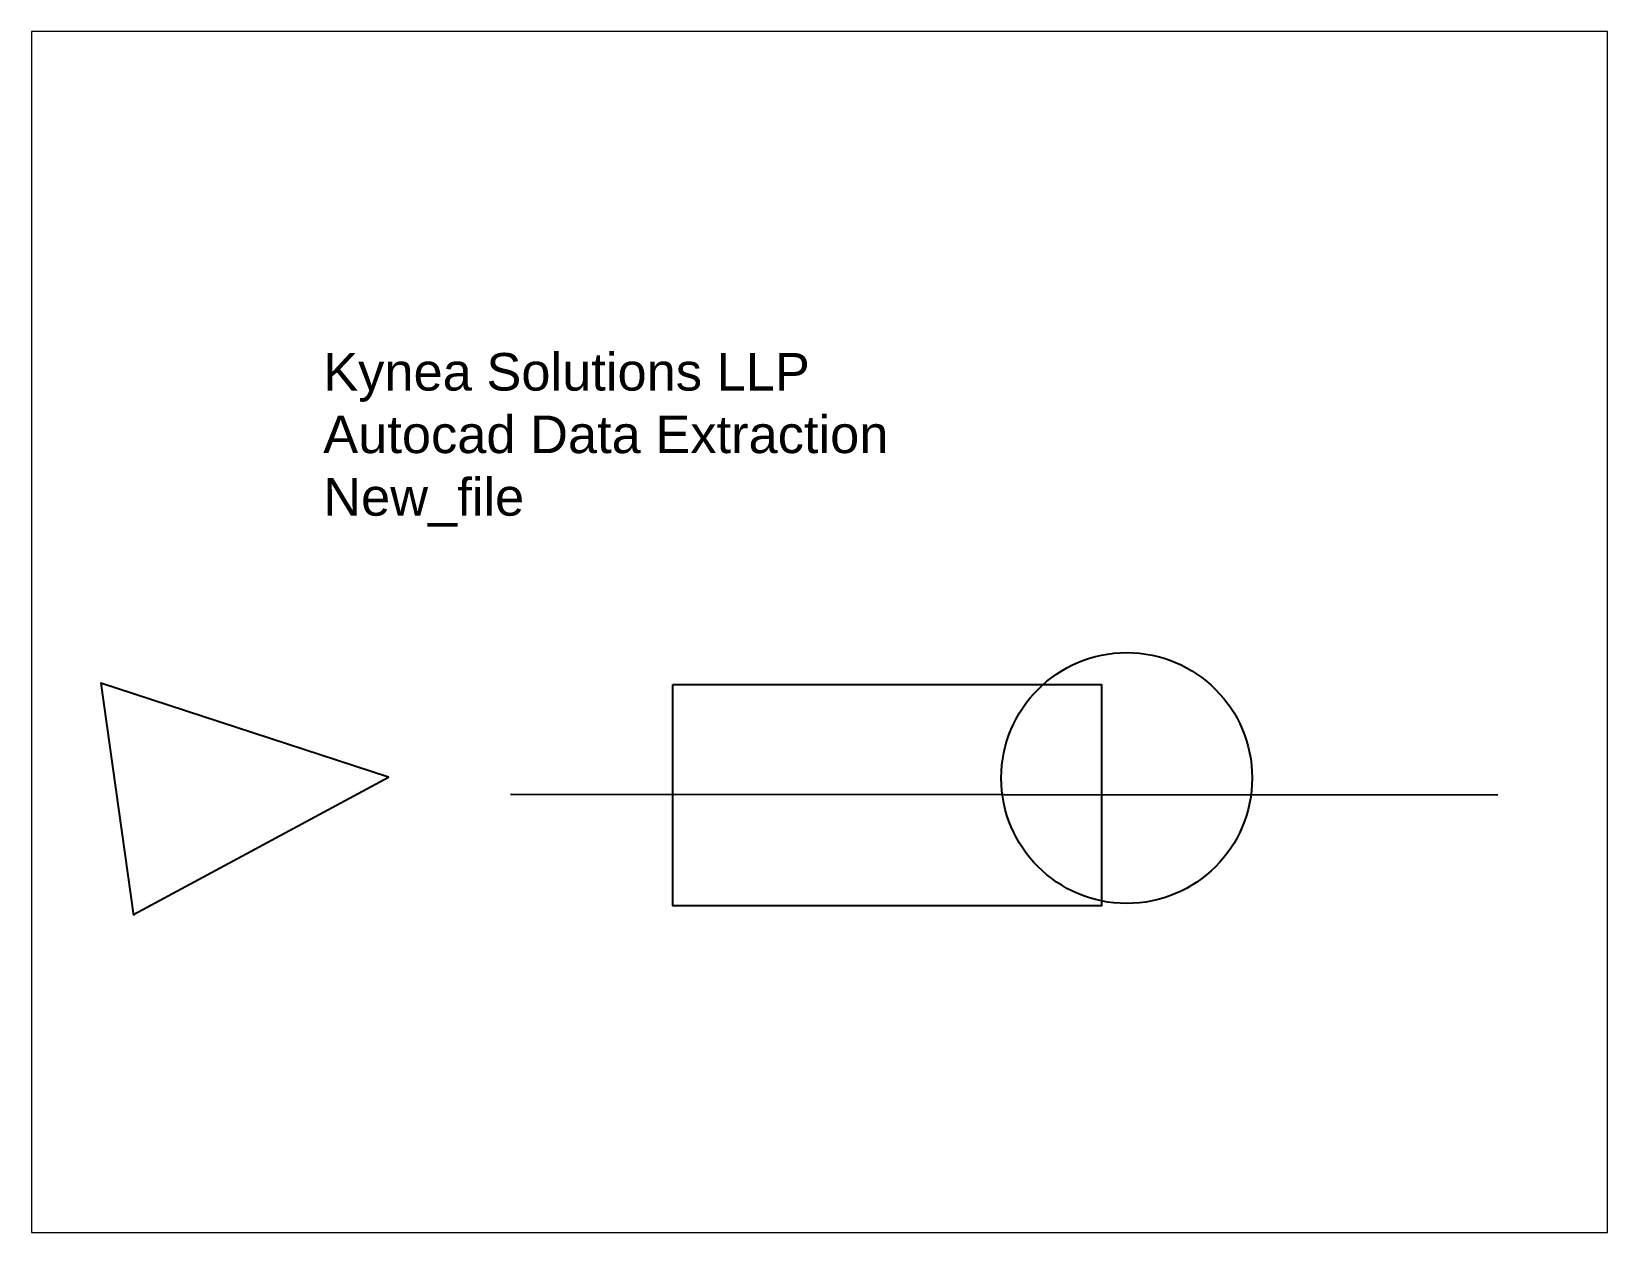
# Paper-space layout 'Layout1' of a CAD drawing. Header units: inches. Extents: x 1.05 to 9.45, y 0.8 to 7.2.
import ezdxf

# ---------------------------------------------------------------- set-up
doc = ezdxf.new("R2010")
doc.units = ezdxf.units.IN
doc.header["$MEASUREMENT"] = 0
doc.styles.get("Standard").update_dxf_attribs({"font": 'arial.ttf'})

psp = doc.layouts.get("Layout1")

# ---------------------------------------------------------------- linework, layer by layer
psp.add_line((3.6035, 3.1353), (8.8648, 3.1329))
psp.add_lwpolyline([(1.5935, 2.4937), (2.9531, 3.2261), (1.4199, 3.7272), (1.594, 2.4884)])
psp.add_lwpolyline([(4.4677, 3.7208), (6.7532, 3.7208), (6.7532, 2.5402), (4.4677, 2.5402)], close=True)
psp.add_circle((6.8876, 3.2217), 0.6685)

# ---------------------------------------------------------------- texts
at = {"insert": (2.6048, 5.4867), "char_height": 0.2, "attachment_point": 1}
psp.add_mtext_dynamic_manual_height_columns('Kynea Solutions LLP\\PAutocad Data Extraction \\PNew_file', width=5.454412, gutter_width=1, heights=[0], dxfattribs=at)

# ---------------------------------------------------------------- viewports
at = {"layer": '0'}
psp.add_viewport(center=(5.25, 4), size=(8.4, 6.4), view_center_point=(6, 4.5), view_height=9.205623, dxfattribs=at)

doc.saveas('drawing.dxf')
